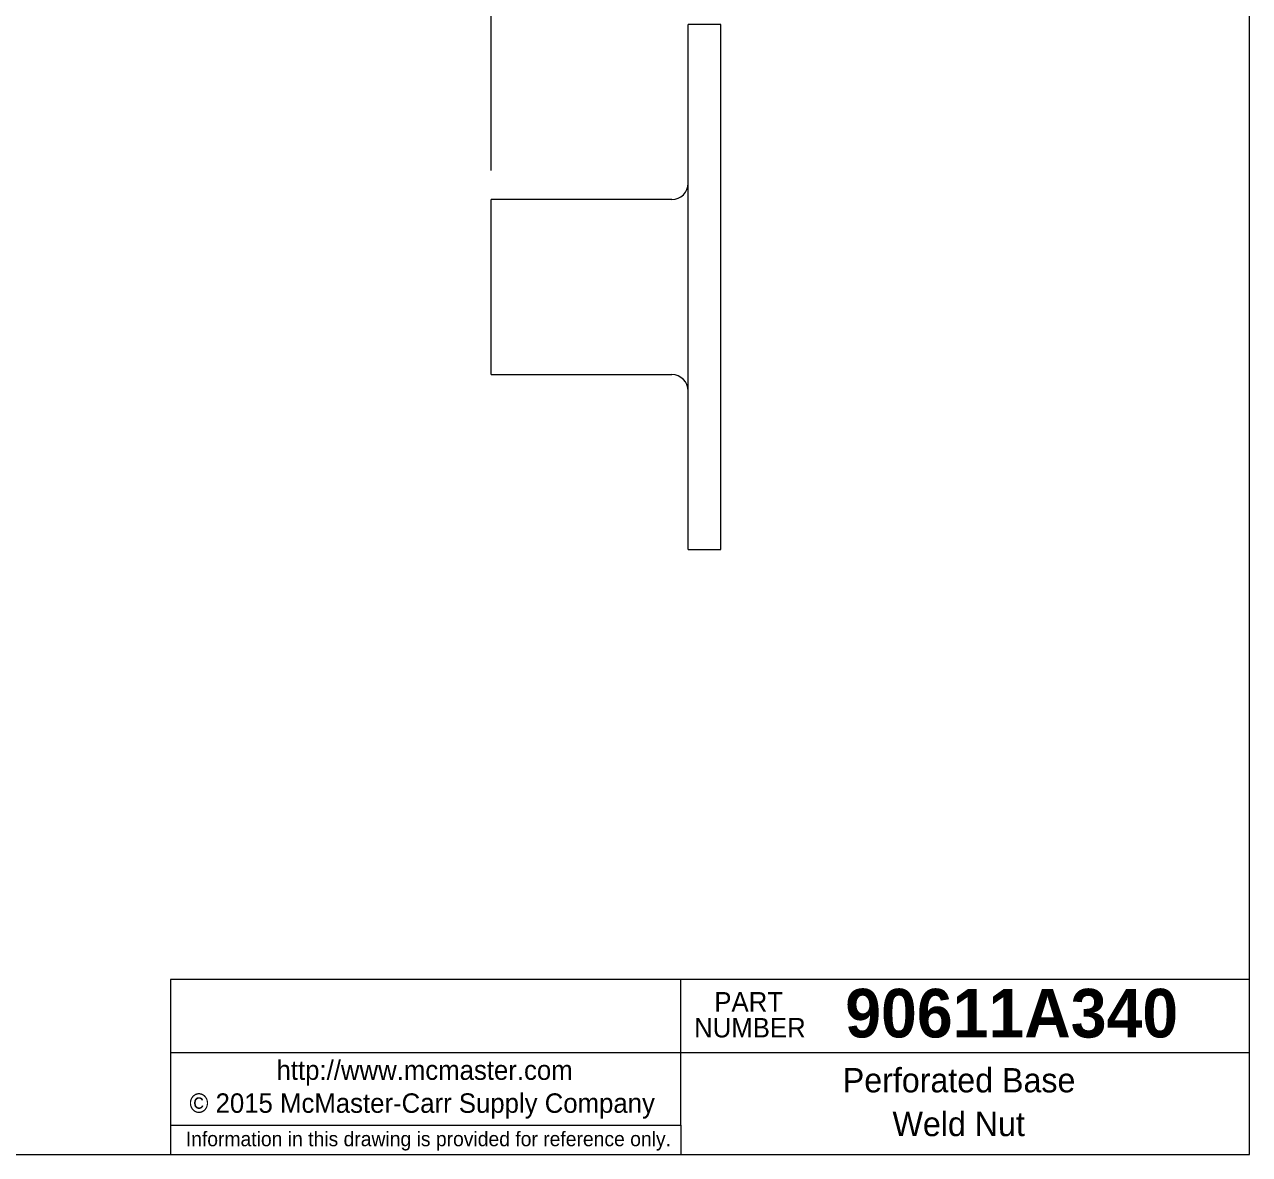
# Model space of a CAD drawing. Header units: inches. Extents: x 0.2 to 10.8, y 0.2 to 8.2.
# Drawn here: x 5.5 to 10.75, y 0.25 to 5.09 of the extents above; entities that cross this region are included whole.
import ezdxf

# ---------------------------------------------------------------- set-up
doc = ezdxf.new("R2010")
doc.units = ezdxf.units.IN
doc.header["$MEASUREMENT"] = 0
doc.linetypes.add('SLD-Solid', pattern=[0])
doc.styles.add('SLDTEXTSTYLE0', font='ARIAL.TTF', dxfattribs={"width": 0.948})
doc.styles.add('SLDTEXTSTYLE1', font='ARIALBD.TTF', dxfattribs={"width": 0.948})
doc.dimstyles.new('SLDDIMSTYLE1', dxfattribs={"dimtxt": 0.125, "dimasz": 0.13, "dimexe": 0, "dimexo": 0.0625, "dimgap": 0.03125, "dimtad": 0, "dimtih": 1, "dimtoh": 1, "dimdec": 3, "dimlfac": 0.333333, "dimrnd": 1e-09, "dimzin": 12, "dimdsep": 46, "dimlunit": 5, "dimtxsty": 'SLDTEXTSTYLE0', "dimsah": 1, "dimcen": 0.09, "dimadec": 0, "dimazin": 0, "dimtfac": 1, "dimtdec": 3, "dimtofl": 0, "dimtmove": 0, "dimatfit": 3, "dimfxl": 0, "dimfrac": 2, "dimtolj": 1, "dimtzin": 12, "dimarcsym": 0})

# ---------------------------------------------------------------- blocks, each defined once
blk = doc.blocks.new('Part Number Tag')
at = {"color": 7, "linetype": 'SLD-Solid', "lineweight": 0, "char_height": 0.08333, "attachment_point": 1, "style": 'SLDTEXTSTYLE0'}
for s, insert in [('PART', (-0.1497, 0.1113)), ('NUMBER', (-0.2363, 0.0004))]:
    blk.add_mtext(s, dxfattribs=dict(at, insert=insert))
blk = doc.blocks.new('Shortened Dimensions Statement')
at = {"color": 7, "linetype": 'SLD-Solid', "lineweight": 0, "insert": (-1.0243, 0.0328), "char_height": 0.0625, "attachment_point": 1, "style": 'SLDTEXTSTYLE0'}
blk.add_mtext('Information in this drawing is provided for reference only.', dxfattribs=at)
blk = doc.blocks.new('Internet')
at = {"color": 7, "linetype": 'SLD-Solid', "lineweight": 0, "insert": (-0.623, 0.1013), "char_height": 0.083333, "attachment_point": 1, "style": 'SLDTEXTSTYLE0'}
blk.add_mtext('http://www.mcmaster.com', dxfattribs=at)
blk = doc.blocks.new('*D7')
at = {"color": 7, "linetype": 'SLD-Solid', "lineweight": 0}
for p, q in [((7.5006, 4.4668), (7.5006, 5.7717)), ((8.3444, 5.2168), (8.3444, 5.7717)), ((7.5006, 5.7217), (7.2506, 5.7217)), ((8.3444, 5.7217), (8.5944, 5.7217))]:
    blk.add_line(p, q, dxfattribs=at)
for points in [[(7.5006, 5.7217), (7.3706, 5.7417), (7.3706, 5.7017)], [(8.3444, 5.7217), (8.4744, 5.7017), (8.4744, 5.7417)]]:
    blk.add_solid(points, dxfattribs=at)
at = {"color": 7, "linetype": 'SLD-Solid', "lineweight": 0, "insert": (7.7249, 5.787), "char_height": 0.125, "attachment_point": 1, "style": 'SLDTEXTSTYLE0'}
blk.add_mtext('9/32"', dxfattribs=at)
blk = doc.blocks.new('*D8')
at = {"color": 7, "linetype": 'SLD-Solid', "lineweight": 0}
for p, q in [((8.3444, 5.2168), (8.3444, 5.4099)), ((8.485, 5.2168), (8.485, 5.4099)), ((8.3444, 5.3599), (8.0944, 5.3599)), ((8.485, 5.3599), (8.8002, 5.3599))]:
    blk.add_line(p, q, dxfattribs=at)
for points in [[(8.3444, 5.3599), (8.2144, 5.3799), (8.2144, 5.3399)], [(8.485, 5.3599), (8.615, 5.3399), (8.615, 5.3799)]]:
    blk.add_solid(points, dxfattribs=at)
at = {"color": 7, "linetype": 'SLD-Solid', "lineweight": 0, "insert": (8.8627, 5.4251), "char_height": 0.125, "attachment_point": 1, "style": 'SLDTEXTSTYLE0'}
blk.add_mtext('3/64"', dxfattribs=at)

msp = doc.modelspace()

# ---------------------------------------------------------------- linework, layer by layer
at = {"color": 7, "linetype": 'SLD-Solid', "lineweight": 0}
for p, q in [((10.75, 0.25), (10.75, 8.25)), ((10.75, 1), (6.125, 1)), ((6.125, 1), (6.125, 0.25)), ((8.3125, 0.6875), (8.3125, 1)), ((6.125, 0.6875), (10.75, 0.6875)), ((8.3125, 0.375), (8.3125, 0.6875)), ((6.125, 0.375), (8.3125, 0.375)), ((8.3125, 0.375), (8.3125, 0.25)), ((0.25, 0.25), (10.75, 0.25))]:
    msp.add_line(p, q, dxfattribs=at)
at = {"color": 7, "linetype": 'SLD-Solid', "lineweight": 15}
for p, q in [((8.485, 5.0918), (8.3444, 5.0918)), ((8.3444, 3.9668), (8.3444, 5.0918)), ((8.485, 3.9668), (8.485, 5.0918)), ((8.2741, 4.3418), (7.5006, 4.3418)), ((7.5006, 3.9668), (7.5006, 4.3418)), ((7.5006, 3.5918), (7.5006, 3.9668)), ((8.3444, 2.8418), (8.3444, 3.9668)), ((8.485, 2.8418), (8.485, 3.9668)), ((7.5006, 3.5918), (8.2741, 3.5918)), ((8.3444, 2.8418), (8.485, 2.8418))]:
    msp.add_line(p, q, dxfattribs=at)
for centre, start, end in [((8.2741, 4.4121), 270, 0), ((8.2741, 3.5215), 0, 90)]:
    msp.add_arc(centre, 0.0703, start, end, dxfattribs=at)

# ---------------------------------------------------------------- block references
at = {"color": 7, "linetype": 'Continuous'}
for name, p in [('Part Number Tag', (8.6061, 0.8346)), ('Internet', (7.2031, 0.5518)), ('Shortened Dimensions Statement', (7.2156, 0.3152))]:
    msp.add_blockref(name, p, dxfattribs=at)

# ---------------------------------------------------------------- texts
at = {"color": 7, "linetype": 'Continuous', "lineweight": 0, "attachment_point": 1}
for s, insert, char_height, style in [('90611A340', (9.0175, 0.9598), 0.20833, 'SLDTEXTSTYLE1'), ('Perforated Base', (9.007, 0.6204), 0.104167, 'SLDTEXTSTYLE0'), ('© 2015 McMaster-Carr Supply Company', (6.207, 0.5119), 0.083333, 'SLDTEXTSTYLE0'), ('Weld Nut', (9.2202, 0.4329), 0.10417, 'SLDTEXTSTYLE0')]:
    msp.add_mtext(s, dxfattribs=dict(at, insert=insert, char_height=char_height, style=style))

# ---------------------------------------------------------------- dimensions: what is measured, and where the dimension line sits
at = {"color": 7, "linetype": 'SLD-Solid', "lineweight": 0}
for base, p1, picture, middle in [((8.3444, 5.7217), (7.5006, 4.3418), '*D7', (7.9225, 5.7217)), ((8.3444, 5.3599), (8.485, 5.0918), '*D8', (9.0603, 5.3599))]:
    dim = msp.add_linear_dim(base=base, p1=p1, p2=(8.3444, 5.0918), dimstyle='SLDDIMSTYLE1', dxfattribs=at)
    dim.commit()
    dim.dimension.update_dxf_attribs({"geometry": picture, "text_midpoint": middle, "dimtype": 160})

doc.saveas('drawing.dxf')
